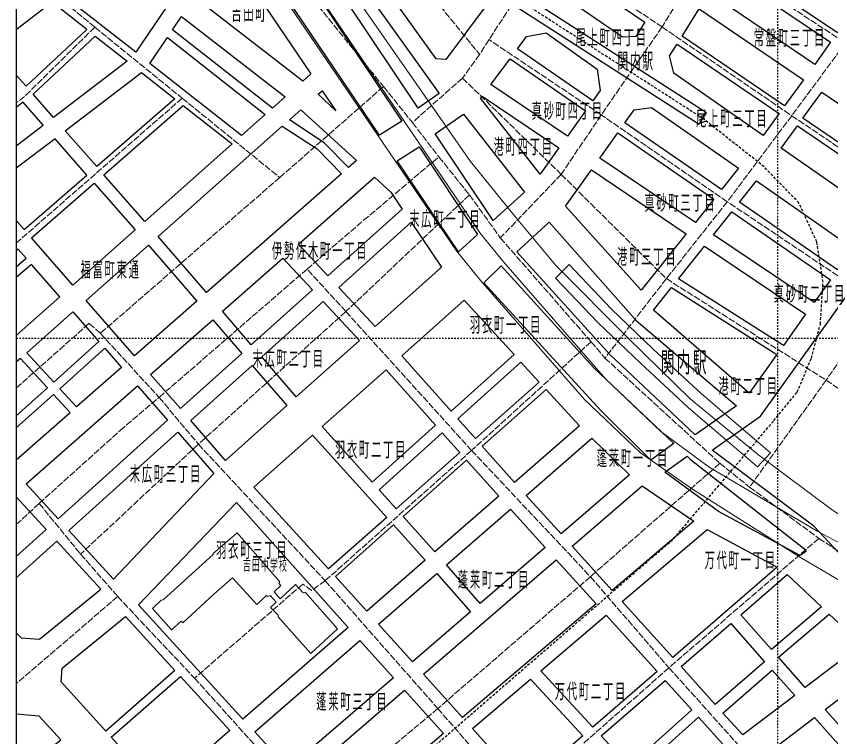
# Model space of a CAD drawing. Units: millimetres, scale not verified. Extents: x -76 to 74, y -76 to 74.
# Drawn here: x -76.5 to -22.9, y -52.1 to -4.7 of the extents above; entities that cross this region are included whole.
import ezdxf

# ---------------------------------------------------------------- set-up
doc = ezdxf.new("R2010")
doc.units = ezdxf.units.MM
doc.header["$LTSCALE"] = 0.25
for name, pattern in [('USER1', [0.70556, 0.35278, -0.35278]), ('USER2', [1.05834, 0.70556, -0.35278]), ('USER4', [2.11668, 1.7639, -0.35278])]:
    doc.linetypes.add(name, pattern=pattern)
for name, color, linetype in [('0-0_01 グリッド', 7, 'USER1'), ('0-2_03 施設名・公園名', 7, 'Continuous'), ('0-4_05 町名', 7, 'Continuous'), ('0-5_06 駅名・鉄道名', 7, 'Continuous'), ('0-7_08 地下鉄', 7, 'Continuous'), ('1-9_26 道路', 7, 'Continuous')]:
    doc.layers.add(name, color=color, linetype=linetype)
for name, color, linetype, lineweight in [('0-C_13 町界', 30, 'USER4', 18), ('0-F_16 学校', 1, 'Continuous', 18), ('1-1_18 高速分離帯', 5, 'Continuous', 18), ('1-2_19 鉄道駅', 6, 'Continuous', 18), ('1-3_20 鉄道', 7, 'Continuous', 18), ('1-D_30 公園・緑地', 3, 'Continuous', 18)]:
    doc.layers.add(name, color=color, linetype=linetype, lineweight=lineweight)
doc.styles.add('ＭＳ ゴシック', font='')
doc.styles.get('ＭＳ ゴシック').set_extended_font_data('MS Gothic')

msp = doc.modelspace()

# ---------------------------------------------------------------- linework, layer by layer
at = {"layer": '0-0_01 グリッド'}
for p, q in [((-26.3903, -75.9021), (-26.3903, 74.1341)), ((73.6277, -25.8752), (-76.4802, -25.8752))]:
    msp.add_line(p, q, dxfattribs=at)
at = {"layer": '0-0_01 グリッド', "linetype": 'Continuous'}
msp.add_lwpolyline([(-76.4802, -75.9021), (73.6277, -75.9021), (73.6277, 74.1341), (-76.4802, 74.1341)], close=True, dxfattribs=at)
at = {"layer": '0-7_08 地下鉄', "linetype": 'USER2'}
msp.add_lwpolyline([(-76.4802, -70.9374), (-68.511, -66.5521), (-60.8676, -62.3187), (-52.8715, -56.0569), (-33.233, -39.0352), (-26.648, -31.2741), (-25.119, -29.3924), (-24.1785, -27.1582), (-23.5908, -24.924), (-23.4144, -22.1604), (-23.8257, -19.5145), (-25.0019, -16.9569), (-27.295, -14.5756), (-31.3223, -11.4006), (-45.9331, -1.9933), (-67.3355, 15.0579), (-71.2161, 18.5857), (-74.6261, 23.054), (-76.4802, 25.7509)], dxfattribs=at)
at = {"layer": '0-7_08 地下鉄'}
msp.add_lwpolyline([(-46.1718, -2.364), (-31.5611, -11.7713), (-31.0836, -11.0299), (-45.6943, -1.6226)], close=True, dxfattribs=at)
at = {"layer": '0-C_13 町界'}
for p, q in [((-41.5474, -0.3263), (-45.3853, -6.2133)), ((-30.9995, -0.4761), (-34.0074, -5.3809)), ((-71.316, -5.3933), (-65.5706, -10.0642)), ((-34.0074, -5.3809), (-25.4766, -11.2149)), ((-46.004, -7.1841), (-47.1306, -8.7365)), ((-47.1306, -8.7365), (-50.4217, -11.6628)), ((-52.3293, -9.2966), (-59.152, -15.2836)), ((-52.3293, -9.2966), (-50.4217, -11.6628)), ((-65.5706, -10.0642), (-59.152, -15.2836)), ((-38.0017, -11.1625), (-40.6386, -15.0734)), ((-25.4766, -11.2149), (-29.7155, -16.8725)), ((-50.4217, -11.6628), (-48.6843, -13.9262)), ((-48.6843, -13.9262), (-46.68, -16.4198)), ((-59.152, -15.2836), (-70.9467, -25.5314)), ((-40.6386, -15.0734), (-33.7205, -21.9354)), ((-46.68, -16.4198), (-54.8004, -24.1007)), ((-46.68, -16.4198), (-44.6429, -19.2499)), ((-29.7155, -16.8725), (-33.7205, -21.9354)), ((-44.6429, -19.2499), (-38.6742, -26.0833)), ((-67.0888, -29.7434), (-57.3553, -21.3056)), ((-54.8004, -24.1007), (-57.3553, -21.3056)), ((-33.7205, -21.9354), (-23.2104, -28.6134)), ((-54.8004, -24.1007), (-64.5029, -32.8185)), ((-54.8004, -24.1007), (-46.5332, -33.234)), ((-70.9467, -25.5314), (-67.0888, -29.7434)), ((-38.6742, -26.0833), (-46.5332, -33.234)), ((-38.6742, -26.0833), (-37.7606, -27.161)), ((-67.0888, -29.7434), (-64.5029, -32.8185)), ((-64.5029, -32.8185), (-72.2486, -40.0553)), ((-64.5029, -32.8185), (-56.1661, -41.802)), ((-46.5332, -33.234), (-38.7176, -41.5381)), ((-30.1999, -34.0784), (-38.7176, -41.5381)), ((-30.1999, -34.0784), (-28.2444, -35.6449)), ((-74.972, -36.7218), (-76.4802, -38.1092)), ((-74.972, -36.7218), (-72.2486, -40.0553)), ((-23.6928, -39.0197), (-33.5534, -47.5278)), ((-23.6928, -39.0197), (-17.3152, -43.1773)), ((-72.2486, -40.0553), (-69.8077, -42.8452)), ((-38.7176, -41.5381), (-48.7505, -50.2074)), ((-38.7176, -41.5381), (-33.5534, -47.5278)), ((-69.8077, -42.8452), (-76.4802, -48.5703)), ((-69.8077, -42.8452), (-64.7534, -48.2175)), ((-64.7534, -48.2175), (-56.8369, -57.0026)), ((-48.7505, -50.2074), (-56.8369, -57.0026)), ((-48.7505, -50.2074), (-43.4588, -56.3066))]:
    msp.add_line(p, q, dxfattribs=at)
for points in [[(-57.0608, 7.1738), (-61.9735, 3.6542), (-57.6416, -2.7268), (-52.3293, -9.2966)], [(-57.0608, 7.1738), (-53.05, 1.4514), (-46.004, -7.1841)], [(-27.2791, 5.5211), (-30.9995, -0.4761), (-21.9361, -6.4379)], [(-71.316, -5.3933), (-74.2946, -2.9221), (-76.4196, 2.5938), (-76.4802, 2.6238)], [(-41.5474, -0.3263), (-34.0074, -5.3809), (-38.0017, -11.1625)], [(-71.316, -5.3933), (-75.9297, -9.9457), (-76.4802, -10.3705)], [(-15.7848, -17.7455), (-19.7405, -23.5567), (-29.7155, -16.8725), (-38.0017, -11.1625), (-45.3853, -6.2133), (-46.004, -7.1841)], [(-21.9361, -6.4379), (-25.4766, -11.2149), (-15.7848, -17.7455)], [(-47.1306, -8.7365), (-40.6386, -15.0734), (-44.6429, -19.2499)], [(-65.5706, -10.0642), (-76.3938, -19.5176), (-76.4802, -19.5913)], [(-57.3553, -21.3056), (-53.6322, -18.0982), (-48.6843, -13.9262)], [(-33.7205, -21.9354), (-37.7606, -27.161), (-30.1999, -34.0784)], [(-19.7405, -23.5567), (-23.2104, -28.6134), (-12.5264, -35.8158)], [(-70.9467, -25.5314), (-71.6977, -24.8827), (-76.4802, -29.1298)], [(-23.2104, -28.6134), (-28.2444, -35.6449), (-23.6928, -39.0197)], [(-74.972, -36.7218), (-69.6548, -31.9283), (-67.0888, -29.7434)], [(-46.5332, -33.234), (-56.1661, -41.802), (-48.7505, -50.2074)], [(-56.1661, -41.802), (-57.0649, -42.4538), (-57.6354, -42.0253), (-64.7534, -48.2175)], [(-33.5534, -47.5278), (-43.4588, -56.3066), (-47.7318, -59.8345), (-43.5425, -64.5563), (-47.617, -67.6542)], [(-33.5534, -47.5278), (-24.4066, -57.7102), (-21.7228, -60.7171)]]:
    msp.add_lwpolyline(points, dxfattribs=at)
at = {"layer": '0-F_16 学校'}
msp.add_lwpolyline([(-55.3603, -44.9708), (-57.4845, -42.5544), (-57.6148, -42.6047), (-58.1157, -42.0556), (-59.1337, -42.9878), (-59.5147, -42.5386), (-59.0855, -42.1276), (-59.2154, -41.9784), (-59.1361, -41.8778), (-61.9415, -38.6435), (-63.5197, -40.0161), (-63.5197, -40.0863), (-66.8273, -43.0678), (-66.9476, -43.0884), (-67.5264, -43.639), (-66.2737, -45.037), (-65.6446, -44.4561), (-65.5248, -44.565), (-63.4839, -42.6964), (-62.2664, -41.6139), (-60.663, -43.3606), (-60.0143, -42.7791), (-59.934, -42.839), (-59.7845, -42.7791), (-59.3835, -43.2083), (-59.7624, -43.559), (-59.2619, -44.0779), (-59.2615, -44.1881), (-57.107, -46.5838)], close=True, dxfattribs=at)
at = {"layer": '1-1_18 高速分離帯'}
for points in [[(0.8692, -51.5593), (-0.4968, -50.7886), (-14.8664, -43.3068), (-23.7489, -38.5646), (-30.8968, -34.3413), (-34.0929, -31.9827), (-37.7054, -28.5452), (-44.4372, -20.8178), (-45.9782, -18.934), (-65.7363, 10.222)], [(-9.3197, -50.7083), (-13.128, -48.624), (-16.2961, -45.8176), (-20.3134, -42.9744), (-24.9089, -40.2827), (-32.011, -35.7806), (-35.4303, -33.3884), (-39.109, -29.8881), (-45.92, -22.0698), (-47.535, -20.0957), (-67.3903, 9.0893)]]:
    msp.add_lwpolyline(points, dxfattribs=at)
at = {"layer": '1-2_19 鉄道駅'}
msp.add_lwpolyline([(-31.4105, -29.5102), (-34.5855, -26.5701), (-37.3489, -23.9243), (-40.1122, -21.0138), (-41.0238, -21.8958), (-38.2015, -24.8358), (-35.4379, -27.4817), (-32.2628, -30.4221), (-27.736, -34.302), (-26.8829, -33.3904)], close=True, dxfattribs=at)
at = {"layer": '1-3_20 鉄道'}
msp.add_lwpolyline([(24.3501, -75.9021), (21.7414, -69.6975), (19.8012, -66.1697), (17.5081, -63.0829), (14.6858, -59.6432), (11.8636, -57.262), (8.6886, -54.7043), (4.8962, -52.3231), (-17.7699, -40.4167), (-22.797, -37.1535), (-27.6478, -33.5375), (-32.1457, -29.8333), (-36.2027, -25.8646), (-40.9652, -21.102), (-43.611, -17.927), (-46.6097, -14.2228), (-63.0139, 9.3252)], dxfattribs=at)
at = {"layer": '1-9_26 道路'}
for points in [[(-48.6692, -9.7542), (-50.0493, -10.7167), (-65.6977, 12.6715), (-64.599, 13.7436), (-63.3502, 10.7539)], [(-51.1286, -11.5684), (-52.5821, -12.4885), (-63.632, 3.8534), (-68.2319, 10.1979), (-66.6951, 11.6979)], [(-57.6341, -8.9411), (-65.2739, -2.9921), (-69.6217, -0.2815), (-65.0094, 3.2015), (-64.7782, 2.8832), (-57.1025, -8.4698)], [(-45.8345, -2.7489), (-45.5699, -3.9671), (-48.2261, -7.5286), (-48.8628, -7.4825), (-53.1788, -1.4542), (-50.5643, 0.6377)], [(-29.5474, -1.0049), (-28.2693, 1.0222), (-21.0917, -3.8685), (-22.4704, -5.7737)], [(-66.5769, -4.0332), (-68.6171, -7.0456), (-73.4575, -3.236), (-70.9167, -1.2709)], [(-35.1419, -5.0585), (-35.7386, -6.0031), (-36.6037, -6.0417), (-40.8839, -3.0844), (-41.216, -1.799), (-40.9108, -1.1331)], [(-22.9152, -6.389), (-23.966, -7.8414), (-30.8917, -3.1368), (-29.9515, -1.6461)], [(-24.698, -8.8529), (-25.9431, -10.5748), (-32.688, -5.9866), (-31.5573, -4.1937)], [(-59.6336, -10.7167), (-66.1972, -5.5711), (-65.6067, -4.6995), (-58.8026, -9.9795)], [(-38.5667, -10.2303), (-43.5146, -6.8155), (-42.9158, -6.0135), (-41.626, -5.7613), (-38.2801, -8.1577), (-38.0809, -9.5523)], [(-74.0335, -11.3327), (-75.3764, -9.8031), (-71.2822, -5.9852), (-69.1897, -7.6327)], [(-60.1001, -11.1301), (-61.6628, -12.5178), (-67.6897, -7.7753), (-66.5417, -6.0803)], [(-26.3021, -11.0712), (-27.347, -12.5151), (-33.224, -8.4168), (-33.5065, -7.2847), (-33.0149, -6.5054)], [(-39.038, -10.8883), (-40.2328, -12.5564), (-45.2647, -9.1616), (-43.999, -7.4645)], [(-66.0601, -10.0959), (-71.193, -14.567), (-73.2577, -12.216), (-68.2381, -8.3816)], [(-56.6226, -9.8072), (-56.3566, -9.5719), (-55.4547, -10.9062)], [(-40.7888, -13.3323), (-42.0325, -15.0679), (-45.9448, -10.0718), (-45.8356, -9.9271)], [(-24.7477, -11.3885), (-23.5016, -9.6663), (-14.8712, -15.5309), (-16.0908, -17.2769)], [(-68.0294, -18.1699), (-70.7303, -15.0948), (-65.4986, -10.5376), (-62.2829, -13.0684)], [(-28.9776, -14.6779), (-30.0941, -16.078), (-36.4459, -11.6944), (-35.8306, -10.8332), (-34.7034, -10.685)], [(-54.1111, -14.1736), (-54.6306, -14.6311), (-56.2233, -12.9919), (-58.5188, -11.4919), (-57.7753, -10.8311)], [(-47.0679, -11.1136), (-43.055, -16.2379), (-45.108, -18.1017), (-48.9207, -12.4048)], [(-63.9772, -22.8539), (-67.1591, -19.1614), (-58.9852, -11.906), (-56.6939, -13.4032), (-55.0998, -15.0438)], [(-26.1608, -13.3426), (-25.1066, -11.8853), (-16.4415, -17.7792), (-17.5418, -19.3536)], [(-30.5999, -16.7119), (-31.8139, -18.2347), (-38.0927, -13.9992), (-36.9165, -12.3525)], [(-46.1336, -19.0346), (-47.3862, -20.1729), (-51.4315, -14.1908), (-49.9907, -13.2696)], [(-32.4106, -18.9823), (-35.369, -22.6913), (-40.3544, -17.1625), (-38.6487, -14.7754)], [(-51.0949, -17.3541), (-55.9832, -21.7535), (-57.9172, -19.6747), (-52.9108, -15.2691), (-51.849, -16.2379)], [(-28.9011, -16.9021), (-27.789, -15.5068), (-21.4496, -19.9283), (-22.4642, -21.3449)], [(-68.6605, -18.7301), (-72.7609, -22.3702), (-75.4898, -19.2413), (-71.3663, -15.6488)], [(-30.6112, -19.0456), (-29.4068, -17.536), (-22.9348, -22.0016), (-24.007, -23.5002)], [(-52.8791, -25.0904), (-55.2714, -22.5183), (-50.504, -18.2278), (-48.5031, -21.1878)], [(-37.4381, -26.9267), (-43.5645, -20.1632), (-41.4361, -18.2298), (-35.7035, -24.6929), (-29.103, -30.3029), (-31.837, -32.217)], [(-68.7073, -27.017), (-71.8934, -23.3644), (-67.7896, -19.7216), (-64.6104, -23.4127)], [(-32.9257, -21.9471), (-31.2079, -19.7939), (-24.5623, -24.2753), (-26.0279, -26.3238)], [(-61.0206, -26.2873), (-62.9223, -24.079), (-58.9508, -20.5829), (-57.0057, -22.674)], [(-19.0577, -43.5067), (-24.0324, -38.2157), (-30.7091, -33.2078), (-27.5306, -30.9837), (-20.2325, -20.7772), (-9.3459, -28.3702)], [(-38.0555, -30.5868), (-45.7332, -22.2172), (-44.584, -21.0886), (-38.4964, -27.8086), (-33.234, -32.7789), (-34.7333, -33.87)], [(-34.5766, -24.0176), (-33.3839, -22.5218), (-26.4537, -26.9184), (-28.281, -29.4719)], [(-53.9064, -26.0055), (-58.0661, -29.7159), (-60.3385, -27.079), (-56.2939, -23.4389)], [(-43.7409, -26.9343), (-47.8768, -30.6564), (-51.1317, -27.008), (-47.021, -23.3596)], [(-74.0115, -28.7464), (-75.7843, -26.8171), (-72.7505, -24.1251), (-71.0452, -26.0785)], [(-65.6839, -30.4841), (-67.6456, -28.2351), (-63.5555, -24.6357), (-61.6473, -26.8516)], [(-72.519, -30.3711), (-73.6184, -29.1743), (-70.6635, -26.516), (-69.5659, -27.7728)], [(-62.7146, -33.8886), (-64.9976, -31.2717), (-60.9655, -27.6433), (-58.6903, -30.2836)], [(-46.2734, -32.454), (-47.4386, -31.149), (-43.2948, -27.4207), (-42.0862, -28.7381)], [(-53.0631, -35.3238), (-56.3656, -31.6534), (-52.1611, -27.9216), (-48.9003, -31.5776)], [(-73.7269, -37.7223), (-75.8232, -35.4306), (-68.5041, -28.9903), (-66.5328, -31.2489)], [(-43.6999, -35.3397), (-45.8283, -32.9536), (-41.6336, -29.2315), (-39.4363, -31.6265)], [(-70.0937, -41.6952), (-73.0217, -38.4933), (-65.8458, -32.0358), (-63.4832, -34.7437)], [(-47.3035, -33.3691), (-51.4838, -37.0795), (-52.6214, -35.8151), (-48.4618, -32.0703)], [(-52.115, -37.6396), (-55.9356, -41.031), (-60.8449, -35.6463), (-56.9912, -32.2191)], [(-42.9324, -36.1961), (-38.6143, -32.4354), (-36.1469, -34.8429), (-40.651, -38.7207)], [(-24.9144, -40.1559), (-30.2939, -37.2455), (-33.8131, -34.6548), (-32.3638, -33.6006), (-32.1464, -33.8059), (-24.6936, -39.6709), (-24.5172, -39.8914)], [(-48.942, -39.9051), (-51.0367, -37.5769), (-46.8577, -33.8679), (-44.7383, -36.2444)], [(-37.291, -42.4394), (-39.9234, -39.5255), (-35.3111, -35.554), (-31.9228, -37.8842)], [(-54.6437, -44.8702), (-61.5698, -50.9033), (-68.4414, -43.3833), (-61.9963, -36.6681)], [(-48.1834, -40.7678), (-43.9707, -37.0994), (-41.6942, -39.6192), (-45.9648, -43.2958)], [(-49.5787, -40.4598), (-53.4124, -43.7974), (-55.485, -41.525), (-51.6678, -38.1371)], [(-33.2912, -46.865), (-36.6271, -43.1732), (-31.0398, -38.4327), (-26.4371, -40.9221)], [(-47.1392, -50.7965), (-49.6986, -47.9419), (-40.9673, -40.424), (-38.3411, -43.3303)], [(-52.6455, -44.6546), (-48.8201, -41.3231), (-46.6042, -43.8464), (-50.4227, -47.1344)], [(-26.8168, -46.3179), (-28.8343, -44.0544), (-25.7712, -41.3982), (-23.5119, -43.5184)], [(-70.5977, -51.6902), (-73.5257, -48.4621), (-73.4609, -47.5505), (-69.2968, -44.1654), (-66.0543, -47.7135)], [(-38.5564, -51.4291), (-41.9863, -47.7214), (-37.6775, -44.0648), (-34.3323, -47.7665)], [(-24.585, -48.8232), (-26.3551, -46.8367), (-23.003, -43.9959), (-20.866, -46.0016)], [(-30.5017, -49.9518), (-32.7576, -47.4548), (-29.4909, -44.6236), (-27.2564, -47.1313)], [(-60.7949, -51.7515), (-53.8768, -45.7267), (-51.6602, -48.1989), (-58.5897, -54.1659)], [(-20.3369, -53.5919), (-23.2835, -50.2846), (-19.4305, -47.3624), (-16.9934, -50.5705)], [(-67.0127, -55.6424), (-70.2342, -52.0912), (-65.6884, -48.1142), (-62.4448, -51.6647)], [(-28.7006, -51.9451), (-30.0001, -50.5061), (-26.7596, -47.6883), (-25.2796, -49.3503)], [(-43.0667, -55.3393), (-46.4795, -51.5331), (-42.6526, -48.2864), (-39.2158, -52.0016)], [(-36.1779, -53.9998), (-38.0162, -52.0133), (-33.7983, -48.3574), (-32.0527, -50.288)], [(-60.8532, -62.4334), (-63.3433, -59.6884), (-50.9354, -49.0064), (-48.3839, -51.8528)], [(-34.2114, -56.1254), (-35.7269, -54.4876), (-31.6076, -50.7807), (-29.801, -52.7802)], [(-24.1213, -57.0122), (-27.3873, -53.3983), (-23.978, -50.8117), (-20.9815, -54.1748)]]:
    msp.add_lwpolyline(points, close=True, dxfattribs=at)
for points in [[(-76.4802, -8.5463), (-75.8401, -9.2753), (-71.8403, -5.5463), (-74.1224, -3.75), (-76.4802, -5.5739)], [(-76.4802, -13.201), (-74.706, -11.846), (-76.0386, -10.3281), (-76.4802, -10.6778)], [(-76.4802, -18.1055), (-75.9511, -18.7122), (-71.8293, -15.1217), (-73.9301, -12.7294), (-76.4802, -14.6776)], [(-76.4802, -21.152), (-75.8308, -20.5946), (-76.3548, -19.9944), (-76.4802, -20.1036)], [(-76.4802, -25.6716), (-73.6173, -23.1305), (-75.4756, -21.0018), (-76.4802, -21.8637)], [(-76.4802, -30.9678), (-74.4304, -29.124), (-76.2046, -27.1927), (-76.4802, -27.4373)], [(-76.4802, -33.8559), (-72.9421, -30.7432), (-74.0373, -29.5512), (-76.4802, -31.7492)], [(-76.4802, -40.2011), (-74.5131, -38.4313), (-76.4802, -36.2805)], [(-76.4802, -45.2313), (-76.1653, -45.5689), (-74.962, -45.6543), (-70.9164, -42.3649), (-73.8089, -39.2023), (-76.4802, -41.6063)], [(-76.4802, -54.5831), (-73.5567, -52.271), (-74.9713, -50.7121), (-76.4802, -50.5726)]]:
    msp.add_lwpolyline(points, dxfattribs=at)
at = {"layer": '1-D_30 公園・緑地'}
for points in [[(-31.9228, -37.8842), (-35.3111, -35.554), (-39.9234, -39.5255), (-37.291, -42.4394)], [(-38.3411, -43.3303), (-40.9673, -40.424), (-49.6986, -47.9419), (-47.1392, -50.7965)], [(-50.9354, -49.0064), (-63.3433, -59.6884), (-60.8532, -62.4334), (-48.3839, -51.8528)]]:
    msp.add_lwpolyline(points, close=True, dxfattribs=at)

# ---------------------------------------------------------------- texts
at = {"layer": '0-2_03 施設名・公園名', "insert": (-61.568, -41.2163), "char_height": 0.7244, "attachment_point": 7, "style": 'ＭＳ ゴシック'}
msp.add_mtext('\\T1.17;\\W0.5;吉田中学校', dxfattribs=at)
at = {"layer": '0-4_05 町名', "char_height": 0.9932, "attachment_point": 7, "style": 'ＭＳ ゴシック'}
for s, insert in [('\\T1.17;\\W0.5;吉田町', (-62.3384, -5.0619)), ('\\T1.17;\\W0.5;尾上町四丁目', (-39.696, -6.6584)), ('\\T1.17;\\W0.5;常盤町三丁目', (-27.9771, -6.6859)), ('\\T1.17;\\W0.5;真砂町四丁目', (-42.5872, -11.4939)), ('\\T1.17;\\W0.5;尾上町三丁目', (-31.766, -11.9928)), ('\\T1.17;\\W0.5;港町四丁目', (-45.0876, -13.8456)), ('\\T1.17;\\W0.5;真砂町三丁目', (-35.1757, -17.5387)), ('\\T1.17;\\W0.5;末広町一丁目', (-50.6367, -18.6136)), ('\\T1.17;\\W0.5;伊勢佐木町一丁目', (-59.6694, -20.6979)), ('\\T1.17;\\W0.5;港町三丁目', (-36.9654, -21.0831)), ('\\T1.17;\\W0.5;福富町東通', (-72.2593, -21.9444)), ('\\T1.17;\\W0.5;真砂町二丁目', (-26.6645, -23.5222)), ('\\T1.17;\\W0.5;羽衣町一丁目', (-46.6496, -25.5604)), ('\\T1.17;\\W0.5;末広町二丁目', (-60.9441, -27.7983)), ('\\T1.17;\\W0.5;港町二丁目', (-30.2926, -29.5984)), ('\\T1.17;\\W0.5;羽衣町二丁目', (-55.5229, -33.777)), ('\\T1.17;\\W0.5;蓬莱町一丁目', (-38.3035, -34.3344)), ('\\T1.17;\\W0.5;末広町三丁目', (-69.0153, -35.3851)), ('\\T1.17;\\W0.5;羽衣町三丁目', (-63.3371, -40.3806)), ('\\T1.17;\\W0.5;万代町一丁目', (-31.2107, -41.0503)), ('\\T1.17;\\W0.5;蓬莱町二丁目', (-47.4372, -42.3312)), ('\\T1.17;\\W0.5;万代町二丁目', (-41.0637, -49.6789)), ('\\T1.17;\\W0.5;蓬莱町三丁目', (-56.7511, -50.3487))]:
    msp.add_mtext(s, dxfattribs=dict(at, insert=insert))
at = {"layer": '0-5_06 駅名・鉄道名', "insert": (-34.0991, -28.2489), "char_height": 1.326, "attachment_point": 7, "style": 'ＭＳ ゴシック'}
msp.add_mtext('\\T1.17;\\W0.5;関内駅', dxfattribs=at)
at = {"layer": '0-7_08 地下鉄', "insert": (-36.9368, -8.248), "char_height": 1.028, "attachment_point": 7, "style": 'ＭＳ ゴシック'}
msp.add_mtext('\\T1.17;\\W0.5;関内駅', dxfattribs=at)

doc.saveas('drawing.dxf')
